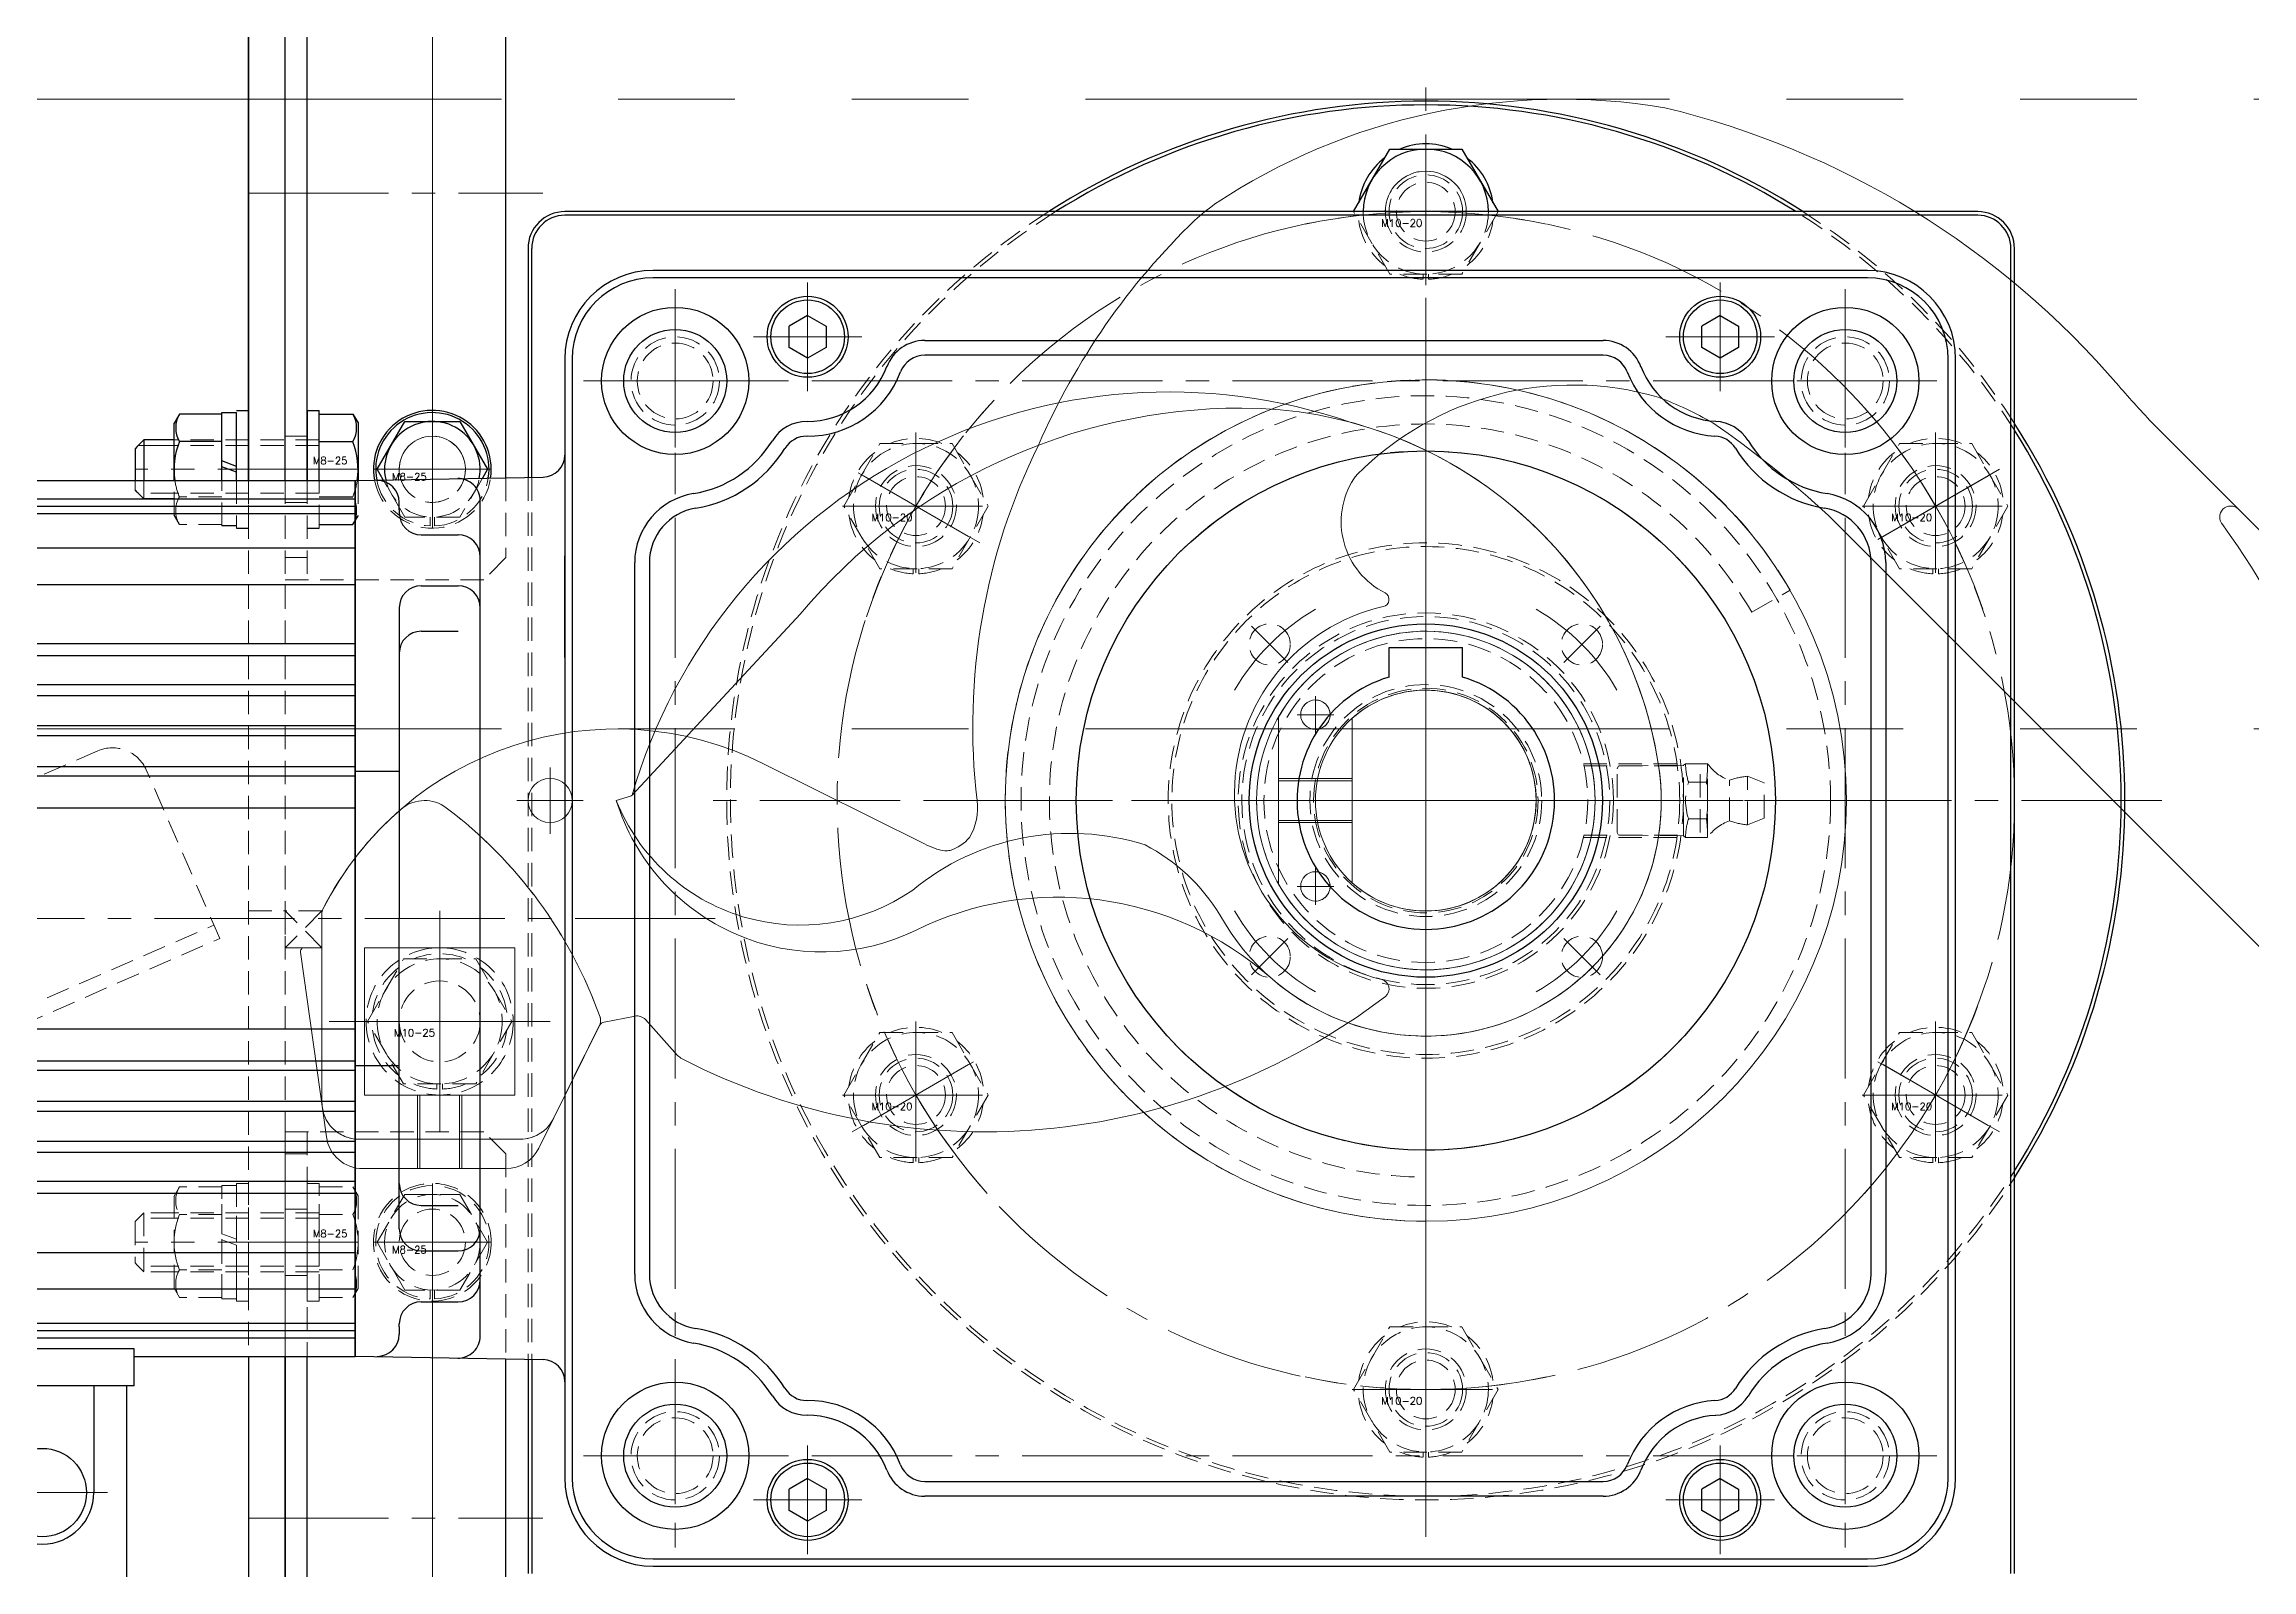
# Model space of a CAD drawing. Header units: millimetres. Extents: x 0 to 70370, y 0 to 11543.
# Drawn here: x 36153.6 to 36453.6, y 5403.7 to 5610.9 of the extents above; entities that cross this region are included whole.
import ezdxf

# ---------------------------------------------------------------- set-up
doc = ezdxf.new("R2010")
doc.units = ezdxf.units.MM
for name, pattern in [('CENTER2', [28.575, 19.05, -3.175, 3.175, -3.175]), ('HIDDEN2', [4.7625, 3.175, -1.5875]), ('PHANTOM2', [31.75, 15.875, -3.175, 3.175, -3.175, 3.175, -3.175])]:
    doc.linetypes.add(name, pattern=pattern)
for name, color, linetype, lineweight in [('01_外形線', 7, 'Continuous', 25), ('02_細線', 5, 'Continuous', 13), ('03_かくれ線', 6, 'HIDDEN2', 13), ('04_中心線', 1, 'CENTER2', 9), ('05_仮想線', 2, 'PHANTOM2', 13)]:
    doc.layers.add(name, color=color, linetype=linetype, lineweight=lineweight)
doc.layers.add('10_DRAFT', color=8, linetype='Continuous', lineweight=0, plot=False)
doc.styles.add('KSS_TXT', font='txt.shx', dxfattribs={"bigfont": 'extfont2.shx'})

# ---------------------------------------------------------------- blocks, each defined once
blk = doc.blocks.new('*U2986')
blk.add_circle((0, 0), 5.5)
at = {"layer": '04_中心線'}
blk.add_line((0, 8.25), (0, -8.25), dxfattribs=at)
blk.add_arc((0, -80), 80, 78.1617, 101.8383, dxfattribs=at)
blk = doc.blocks.new('*U2987')
at = {"layer": '03_かくれ線', "color": 0, "linetype": 'ByBlock', "lineweight": -2, "transparency": 16777216}
blk.add_blockref('*U2986', (6480.56, 10582.32), dxfattribs=at)
for p, rotation in [((6411.28, 10542.32), 59.99999999999999), ((6549.84, 10542.32), 299.9999999999999), ((6411.28, 10462.32), 120), ((6549.84, 10462.32), 239.9999999999999), ((6480.56, 10422.32), 180)]:
    blk.add_blockref('*U2986', p, dxfattribs=dict(at, rotation=rotation))
blk = doc.blocks.new('GM-SHYF-RH 0.4kW、1／160、＊＊V、60Hza')
at = {"layer": '01_外形線'}
for p, q in [((60, 72), (-105, 72)), ((60, 71), (-105, 71)), ((-84, 65.89), (-86.5, 64.44)), ((-86.5, 61.56), (-86.5, 64.44)), ((-84, 65.89), (-81.5, 64.44)), ((-81.5, 64.44), (-81.5, 61.56)), ((40, 65.89), (37.5, 64.44)), ((37.5, 61.56), (37.5, 64.44)), ((40, 65.89), (42.5, 64.44)), ((42.5, 64.44), (42.5, 61.56)), ((-84, 60.11), (-86.5, 61.56)), ((-81.5, 61.56), (-84, 60.11)), ((-68.09, 62.5), (24.09, 62.5)), ((24.09, 60.5), (-68.09, 60.5)), ((40, 60.11), (37.5, 61.56)), ((42.5, 61.56), (40, 60.11)), ((-117, 60), (-117, -92)), ((-116, 60), (-116, -92)), ((71, -92), (71, 60)), ((72, -92), (72, 60)), ((-242.5, 43.5), (-145.5, 43.5)), ((-175.5, 43.5), (-145.5, 43.5)), ((-145.5, 43.48), (-119.95, 43.94)), ((-145.5, -16), (-145.5, 43.5)), ((-145.5, 43.5), (-145.5, -16)), ((-242.5, 41), (-145.5, 41)), ((-242.5, 40), (-145.5, 40)), ((-242.5, 39), (-145.5, 39)), ((-139.5, 39.5), (-139.5, 40.5)), ((-139.5, 39.5), (-139.5, 39.1)), ((-128.5, -72.74), (-128.5, 40.74)), ((-136.5, 36.1), (-131.5, 36.1)), ((-242.5, 34.32), (-145.5, 34.32)), ((-117, 19.45), (-117, 33.23)), ((-107.5, -64.32), (-107.5, 32.32)), ((-105.5, 32.32), (-105.5, -64.32)), ((60.5, -64.32), (60.5, 32.32)), ((62.5, 32.32), (62.5, -64.32)), ((-242.5, 29.37), (-145.5, 29.37)), ((-136.5, 29.18), (-131.5, 29.18)), ((-139.5, 26.18), (-139.5, -16)), ((-242.5, 21.32), (-145.5, 21.32)), ((-136.5, 23), (-131.5, 23)), ((-242.5, 19.71), (-145.5, 19.71)), ((-5, 16.77), (-5, 20.8)), ((-5, 20.8), (5, 20.8)), ((5, 16.77), (5, 20.8)), ((-242.5, 15.75), (-145.5, 15.75)), ((-242.5, 14.28), (-145.5, 14.28)), ((-242.5, 10.19), (-145.5, 10.19)), ((-242.5, 8.83), (-145.5, 8.83)), ((-242.5, 4.64), (-145.5, 4.64)), ((-242.5, 3.37), (-145.5, 3.37)), ((-145.5, 4), (-139.5, 4)), ((-242.5, -1), (-145.5, -1)), ((-145.5, -16), (-145.5, -75.5)), ((-145.5, -75.5), (-145.5, -16)), ((-139.5, -58.18), (-139.5, -16)), ((-242.5, -31), (-145.5, -31)), ((-242.5, -35.37), (-145.5, -35.37)), ((-145.5, -36), (-139.5, -36)), ((-242.5, -36.64), (-145.5, -36.64)), ((-242.5, -40.83), (-145.5, -40.83)), ((-242.5, -42.19), (-145.5, -42.19)), ((-242.5, -46.28), (-145.5, -46.28)), ((-242.5, -47.75), (-145.5, -47.75)), ((-242.5, -51.71), (-145.5, -51.71)), ((-242.5, -53.32), (-145.5, -53.32)), ((-117, -51.45), (-117, -65.23)), ((-136.5, -55), (-131.5, -55)), ((-242.5, -61.37), (-145.5, -61.37)), ((-136.5, -61.18), (-131.5, -61.18)), ((-242.5, -66.32), (-145.5, -66.32)), ((-136.5, -68.1), (-131.5, -68.1)), ((-242.5, -71), (-145.5, -71)), ((-242.5, -72), (-145.5, -72)), ((-139.5, -71.5), (-139.5, -71.1)), ((-139.5, -71.5), (-139.5, -71.1)), ((-139.5, -71.5), (-139.5, -72.5)), ((-242.5, -73), (-145.5, -73)), ((-175.5, -74.5), (-242.5, -74.5)), ((-175.5, -79.5), (-175.5, -74.5)), ((-175.5, -75.5), (-145.5, -75.5)), ((-145.5, -75.48), (-119.95, -75.94)), ((-175.5, -79.5), (-250.5, -79.5)), ((-181, -79.5), (-181, -94)), ((-176.5, -108), (-176.5, -79.5)), ((-84, -92.11), (-86.5, -93.56)), ((-84, -92.11), (-81.5, -93.56)), ((-68.09, -92.5), (24.09, -92.5)), ((40, -92.11), (37.5, -93.56)), ((40, -92.11), (42.5, -93.56)), ((-86.5, -96.44), (-86.5, -93.56)), ((-81.5, -93.56), (-81.5, -96.44)), ((24.09, -94.5), (-68.09, -94.5)), ((37.5, -96.44), (37.5, -93.56)), ((42.5, -93.56), (42.5, -96.44)), ((-84, -97.89), (-86.5, -96.44)), ((-81.5, -96.44), (-84, -97.89)), ((40, -97.89), (37.5, -96.44)), ((42.5, -96.44), (40, -97.89)), ((-105, -103), (60, -103)), ((-105, -104), (60, -104))]:
    blk.add_line(p, q, dxfattribs=at)
for centre, radius in [((-102, 57), 10), ((-84, 63), 5.5), ((-84, 63), 5), ((40, 63), 5.5), ((40, 63), 5), ((57, 57), 10), ((-102, 57), 7), ((57, 57), 7), ((0, 0), 47.5), ((0, 0), 24), ((-102, -89), 10), ((57, -89), 10), ((-102, -89), 7), ((57, -89), 7), ((-188, -94), 6), ((-84, -95), 5.5), ((40, -95), 5.5), ((-84, -95), 5), ((40, -95), 5)]:
    blk.add_circle(centre, radius, dxfattribs=at)
for centre, radius, start, end in [((-105, 60), 12, 90, 180), ((-105, 60), 11, 90, 180), ((60, 60), 12, 0, 90), ((60, 60), 11, 0, 90), ((-68.09, 57), 5.5, 90, 159.3338), ((-68.09, 57), 3.5, 90, 159.3338), ((24.09, 57), 5.5, 20.6662, 90), ((24.09, 57), 3.5, 20.6662, 90), ((-84, 63), 13.5, 269.6249, 339.3338), ((-84, 63), 11.5, 269.6249, 339.3338), ((40, 63), 13.5, 200.6662, 266.9553), ((40, 63), 11.5, 200.6662, 266.9553), ((-84.11, 46), 5.5, 89.6249, 148.412), ((39.1, 46.02), 5.5, 31.5123, 86.9553), ((-102, 57), 15.5, 279.2069, 328.412), ((-84.11, 46), 3.5, 89.6249, 148.412), ((39.1, 46.02), 3.5, 31.5123, 86.9553), ((57, 57), 15.5, 211.5123, 260.7931), ((-120, 46.94), 3, 271, 0), ((-102, 57), 17.5, 279.2069, 328.412), ((57, 57), 17.5, 211.5123, 260.7931), ((-142.5, 40.5), 3, 0, 90), ((-131.5, 40.74), 3, 0, 90.9812), ((-136.5, 39.1), 3, 180, 270), ((-98, 32.32), 9.5, 99.2069, 180), ((-98, 32.32), 7.5, 99.2069, 180), ((53, 32.32), 7.5, 0, 80.7931), ((53, 32.32), 9.5, 0, 80.7931), ((-131.5, 33.1), 3, 0, 90), ((-136.5, 26.18), 3, 90, 180), ((-131.5, 26.18), 3, 0, 90), ((-136.5, 20), 3, 90, 180), ((0, 0), 17.5, 106.6015, 73.3985), ((-136.5, -52), 3, 180, 270), ((-136.5, -58.18), 3, 180, 270), ((-131.5, -58.18), 3, 270, 0), ((-131.5, -65.1), 3, 270, 0), ((-98, -64.32), 9.5, 180, 260.7931), ((-98, -64.32), 7.5, 180, 260.7931), ((53, -64.32), 7.5, 279.2069, 0), ((53, -64.32), 9.5, 279.2069, 0), ((-136.5, -71.1), 3, 90, 180), ((-102, -89), 17.5, 31.586, 80.7931), ((57, -89), 17.5, 99.2069, 148.4898), ((-142.5, -72.5), 3, 270, 0), ((-131.5, -72.74), 3, 269.0188, 0), ((-102, -89), 15.5, 31.586, 80.7931), ((57, -89), 15.5, 99.2069, 148.4898), ((-120, -78.94), 3, 0, 89), ((-84.11, -78), 5.5, 211.586, 270.3738), ((-84.11, -78), 3.5, 211.586, 270.3738), ((39.1, -78.02), 3.5, 273.046, 328.4898), ((39.1, -78.02), 5.5, 273.046, 328.4898), ((-84, -95), 13.5, 20.6684, 90.3738), ((-84, -95), 11.5, 20.6684, 90.3738), ((40, -95), 13.5, 93.046, 159.3316), ((40, -95), 11.5, 93.046, 159.3316), ((-105, -92), 12, 180, 270), ((-105, -92), 11, 180, 270), ((-68.09, -89), 5.5, 200.6684, 270), ((-68.09, -89), 3.5, 200.6684, 270), ((24.09, -89), 3.5, 270, 339.3316), ((24.09, -89), 5.5, 270, 339.3316), ((60, -92), 11, 270, 0), ((60, -92), 12, 270, 0), ((-188, -94), 7, 180, 0)]:
    blk.add_arc(centre, radius, start, end, dxfattribs=at)
at = {"layer": '04_中心線'}
for p, q in [((-102, 69.46), (-102, 44.54)), ((-84, 70.38), (-84, 55.61)), ((40, 70.38), (40, 55.61)), ((57, 69.46), (57, 44.54)), ((0, 65.36), (0, -65.36)), ((-76.62, 63), (-91.38, 63)), ((47.38, 63), (32.62, 63)), ((-89.54, 57), (-114.46, 57)), ((69.46, 57), (44.54, 57)), ((65.36, 0), (-65.36, 0)), ((-96.56, -16), (-297.81, -16)), ((-102, -76.54), (-102, -101.46)), ((57, -76.54), (57, -101.46)), ((-89.54, -89), (-114.46, -89)), ((-84, -87.62), (-84, -102.39)), ((40, -87.62), (40, -102.39)), ((69.46, -89), (44.54, -89)), ((-198.19, -94), (-177.81, -94)), ((-76.62, -95), (-91.38, -95)), ((47.38, -95), (32.62, -95))]:
    blk.add_line(p, q, dxfattribs=at)

msp = doc.modelspace()

# ---------------------------------------------------------------- linework, layer by layer
at = {"layer": '01_外形線'}
for p, q in [((36181.346, 5551.679), (36181.346, 5673.179)), ((36181.346, 5673.179), (36181.346, 5551.679)), ((36186.346, 5551.679), (36186.346, 5673.179)), ((36186.346, 5551.679), (36186.346, 5673.179)), ((36186.346, 5551.679), (36186.346, 5643.179)), ((36189.346, 5551.679), (36189.346, 5643.179)), ((36216.346, 5552.027), (36216.346, 5640.179)), ((36331.53, 5588.179), (36336.438, 5596.679)), ((36336.438, 5596.679), (36346.253, 5596.679)), ((36346.253, 5596.679), (36351.16, 5588.179)), ((36416.346, 5588.179), (36224.346, 5588.179)), ((36416.346, 5587.679), (36224.346, 5587.679)), ((36219.346, 5583.179), (36219.346, 5552.08)), ((36219.846, 5552.089), (36219.846, 5583.179)), ((36420.846, 5403.179), (36420.846, 5583.179)), ((36421.346, 5403.179), (36421.346, 5583.179)), ((36171.971, 5560.685), (36171.246, 5559.429)), ((36171.246, 5551.679), (36171.246, 5559.429)), ((36177.746, 5560.685), (36171.971, 5560.685)), ((36177.746, 5553.507), (36177.746, 5560.879)), ((36177.746, 5560.879), (36179.746, 5560.879)), ((36179.746, 5561.179), (36181.346, 5561.179)), ((36179.746, 5552.779), (36179.746, 5560.879)), ((36181.346, 5551.679), (36181.346, 5561.179)), ((36189.346, 5561.179), (36189.346, 5551.679)), ((36189.346, 5561.179), (36190.946, 5561.179)), ((36190.946, 5551.679), (36190.946, 5561.179)), ((36190.946, 5560.685), (36195.55, 5560.685)), ((36195.55, 5560.685), (36196.246, 5559.479)), ((36196.246, 5559.479), (36196.246, 5551.669)), ((36198.84, 5553.179), (36202.593, 5559.679)), ((36202.593, 5559.679), (36210.099, 5559.679)), ((36210.099, 5559.679), (36213.852, 5553.179)), ((36166.246, 5556.279), (36165.946, 5555.979)), ((36167.146, 5557.179), (36166.246, 5556.279)), ((36167.146, 5557.179), (36167.146, 5551.679)), ((36171.246, 5557.179), (36167.146, 5557.179)), ((36177.746, 5556.932), (36171.971, 5556.932)), ((36190.946, 5556.932), (36195.55, 5556.932)), ((36165.946, 5555.979), (36165.946, 5551.679)), ((36179.746, 5553.579), (36177.746, 5554.307)), ((36177.746, 5551.679), (36177.746, 5553.507)), ((36179.746, 5552.779), (36177.746, 5553.507)), ((36199.677, 5551.73), (36198.84, 5553.179)), ((36213.852, 5553.179), (36213.153, 5551.97)), ((36166.246, 5550.079), (36165.946, 5550.379)), ((36167.146, 5549.179), (36166.246, 5550.079)), ((36179.746, 5551.679), (36179.746, 5552.779)), ((36171.246, 5549.179), (36167.146, 5549.179)), ((36190.946, 5549.427), (36195.55, 5549.427)), ((36171.971, 5545.674), (36171.246, 5546.929)), ((36179.746, 5545.479), (36177.746, 5545.479)), ((36179.746, 5545.179), (36181.346, 5545.179)), ((36189.346, 5545.179), (36190.946, 5545.179)), ((36190.946, 5545.674), (36195.55, 5545.674)), ((36195.55, 5545.674), (36196.246, 5546.879)), ((36181.346, 5432.679), (36181.346, 5328.179)), ((36181.346, 5432.679), (36181.346, 5328.179)), ((36186.346, 5358.179), (36186.346, 5432.679)), ((36186.346, 5432.679), (36186.346, 5328.179)), ((36186.346, 5432.679), (36186.346, 5333.179)), ((36189.346, 5358.179), (36189.346, 5432.679)), ((36216.346, 5361.179), (36216.346, 5432.332)), ((36219.346, 5432.279), (36219.346, 5403.179)), ((36219.846, 5432.27), (36219.846, 5403.179))]:
    msp.add_line(p, q, dxfattribs=at)
for centre, radius, start, end in [((36341.346, 5508.179), 95, 57.3631, 122.6369), ((36341.346, 5508.179), 94.5, 57.83956, 122.16044), ((36341.345, 5588.179), 9.2, 127.50502, 172.49498), ((36341.345, 5588.179), 8.5, 0, 180), ((36341.345, 5588.179), 9.2, 67.50502, 112.49498), ((36341.345, 5588.179), 9.2, 7.50502, 52.49498), ((36224.346, 5583.179), 5, 90, 180), ((36224.346, 5583.179), 4.5, 90, 180), ((36416.346, 5583.179), 5, 0, 90), ((36416.346, 5583.179), 4.5, 360, 90), ((36175.221, 5558.809), 3.753, 150.00001, 209.99999), ((36192.3, 5558.809), 3.753, 330.00001, 29.99999), ((36206.346, 5553.179), 8, 351.44811, 190.59101), ((36206.346, 5553.179), 7.7, 351.07148, 190.96764), ((36206.346, 5553.179), 6.5, 349.2106, 192.82852), ((36341.346, 5508.179), 95, 327.3631, 32.6369), ((36181.323, 5553.179), 10.077, 158.13461, 188.56001), ((36185.781, 5553.179), 10.465, 351.69201, 21.01442), ((36341.346, 5508.179), 94.5, 327.83956, 32.16044)]:
    msp.add_arc(centre, radius, start, end, dxfattribs=at)
at = {"layer": '02_細線'}
msp.add_line((36171.246, 5556.429), (36166.396, 5556.429), dxfattribs=at)
msp.add_circle((36341.346, 5508.179), 57.15, dxfattribs=at)
at = {"layer": '03_かくれ線'}
for p, q in [((36336.438, 5579.679), (36331.53, 5588.179)), ((36351.16, 5588.179), (36346.253, 5579.679)), ((36346.253, 5579.679), (36336.438, 5579.679)), ((36340.97, 5579.679), (36340.97, 5578.987)), ((36341.72, 5579.679), (36341.72, 5578.987)), ((36206.346, 5560.679), (36206.346, 5545.679)), ((36190.946, 5557.179), (36171.246, 5557.179)), ((36190.946, 5556.429), (36171.246, 5556.429)), ((36186.346, 5557.679), (36189.346, 5557.679)), ((36262.249, 5548.179), (36267.156, 5556.679)), ((36267.156, 5556.679), (36276.971, 5556.679)), ((36276.971, 5556.679), (36281.879, 5548.179)), ((36400.813, 5548.179), (36405.721, 5556.679)), ((36405.721, 5556.679), (36415.535, 5556.679)), ((36415.535, 5556.679), (36420.443, 5548.179)), ((36165.946, 5551.679), (36165.946, 5550.379)), ((36166.246, 5550.079), (36165.946, 5550.379)), ((36167.146, 5549.179), (36166.246, 5550.079)), ((36167.146, 5551.679), (36167.146, 5549.179)), ((36171.246, 5546.929), (36171.246, 5551.679)), ((36177.746, 5545.479), (36177.746, 5551.679)), ((36179.746, 5551.679), (36179.746, 5545.179)), ((36181.346, 5551.679), (36181.346, 5432.679)), ((36181.346, 5551.679), (36181.346, 5432.679)), ((36181.346, 5545.179), (36181.346, 5551.679)), ((36186.346, 5551.679), (36186.346, 5432.679)), ((36186.346, 5551.679), (36186.346, 5432.679)), ((36186.346, 5551.679), (36186.346, 5538.179)), ((36189.346, 5551.679), (36189.346, 5538.179)), ((36189.346, 5551.679), (36189.346, 5545.179)), ((36190.946, 5545.179), (36190.946, 5551.679)), ((36196.246, 5551.669), (36196.246, 5546.879)), ((36202.593, 5546.679), (36199.677, 5551.73)), ((36213.153, 5551.97), (36210.099, 5546.679)), ((36216.346, 5552.027), (36216.346, 5541.179)), ((36219.346, 5552.08), (36219.346, 5432.279)), ((36219.846, 5552.089), (36219.846, 5432.27)), ((36171.246, 5549.929), (36166.396, 5549.929)), ((36171.246, 5549.179), (36167.146, 5549.179)), ((36190.946, 5549.929), (36171.246, 5549.929)), ((36190.946, 5549.929), (36171.246, 5549.929)), ((36190.946, 5549.179), (36171.246, 5549.179)), ((36190.946, 5549.179), (36171.246, 5549.179)), ((36177.746, 5549.427), (36171.971, 5549.427)), ((36186.346, 5548.679), (36189.346, 5548.679)), ((36190.946, 5549.427), (36195.55, 5549.427)), ((36267.156, 5539.679), (36262.249, 5548.179)), ((36281.879, 5548.179), (36276.971, 5539.679)), ((36405.721, 5539.679), (36400.813, 5548.179)), ((36420.443, 5548.179), (36415.535, 5539.679)), ((36171.971, 5545.674), (36171.246, 5546.929)), ((36177.746, 5545.674), (36171.971, 5545.674)), ((36179.746, 5545.479), (36177.746, 5545.479)), ((36179.746, 5545.179), (36181.346, 5545.179)), ((36189.346, 5545.179), (36190.946, 5545.179)), ((36190.946, 5545.674), (36195.55, 5545.674)), ((36195.55, 5545.674), (36196.246, 5546.879)), ((36210.099, 5546.679), (36202.593, 5546.679)), ((36206.046, 5546.679), (36206.046, 5545.485)), ((36206.646, 5546.679), (36206.646, 5545.485)), ((36186.346, 5541.179), (36189.346, 5541.179)), ((36216.346, 5541.179), (36213.346, 5538.179)), ((36213.346, 5538.179), (36186.346, 5538.179)), ((36276.971, 5539.679), (36267.156, 5539.679)), ((36271.689, 5539.679), (36271.689, 5538.987)), ((36272.439, 5539.679), (36272.439, 5538.987)), ((36341.346, 5538.539), (36341.346, 5477.819)), ((36415.535, 5539.679), (36405.721, 5539.679)), ((36410.253, 5539.679), (36410.253, 5538.987)), ((36411.003, 5539.679), (36411.003, 5538.987)), ((36341.346, 5533.479), (36341.346, 5482.879)), ((36326.346, 5517.341), (36326.346, 5522.341)), ((36328.846, 5519.841), (36323.846, 5519.841)), ((36331.346, 5519.36), (36331.346, 5496.999)), ((36331.346, 5511.179), (36321.346, 5511.179)), ((36362.77, 5513.179), (36375.987, 5513.179)), ((36362.838, 5512.879), (36376.029, 5512.879)), ((36367.346, 5512.51), (36367.516, 5512.882)), ((36367.346, 5503.849), (36367.346, 5512.51)), ((36376.346, 5512.979), (36367.516, 5512.882)), ((36376.346, 5512.979), (36376.646, 5513.179)), ((36376.346, 5503.379), (36376.346, 5512.979)), ((36379.646, 5513.179), (36376.646, 5513.179)), ((36378.646, 5503.849), (36378.646, 5512.51)), ((36379.646, 5503.179), (36379.646, 5513.179)), ((36385.046, 5504.879), (36385.046, 5511.479)), ((36387.346, 5510.579), (36385.046, 5511.479)), ((36310.986, 5508.179), (36371.706, 5508.179)), ((36316.046, 5508.179), (36366.646, 5508.179)), ((36331.346, 5510.879), (36321.346, 5510.879)), ((36387.846, 5508.179), (36366.346, 5508.179)), ((36379.475, 5510.679), (36377.067, 5510.679)), ((36382.609, 5505.408), (36382.609, 5510.95)), ((36387.346, 5505.779), (36387.346, 5510.579)), ((36331.346, 5505.479), (36321.346, 5505.479)), ((36331.346, 5505.179), (36321.346, 5505.179)), ((36379.475, 5505.679), (36377.067, 5505.679)), ((36387.346, 5505.779), (36385.046, 5504.879)), ((36362.77, 5503.179), (36375.987, 5503.179)), ((36362.838, 5503.479), (36376.029, 5503.479)), ((36367.346, 5503.849), (36367.516, 5503.477)), ((36376.346, 5503.379), (36367.515, 5503.479)), ((36376.346, 5503.379), (36376.646, 5503.179)), ((36379.646, 5503.179), (36376.646, 5503.179)), ((36326.346, 5499.017), (36326.346, 5494.017)), ((36328.846, 5496.517), (36323.846, 5496.517)), ((36181.346, 5493.179), (36186.346, 5493.179)), ((36191.346, 5493.179), (36186.346, 5488.179)), ((36191.346, 5488.179), (36186.346, 5493.179)), ((36207.346, 5493.179), (36207.346, 5463.179)), ((35883.385, 5363.265), (36176.67, 5491.265)), ((36197.531, 5478.179), (36202.438, 5486.679)), ((36202.438, 5486.679), (36212.253, 5486.679)), ((36212.253, 5486.679), (36217.161, 5478.179)), ((36222.346, 5478.179), (36192.346, 5478.179)), ((36202.438, 5469.679), (36197.531, 5478.179)), ((36217.161, 5478.179), (36212.253, 5469.679)), ((36262.249, 5468.179), (36267.156, 5476.679)), ((36267.156, 5476.679), (36276.971, 5476.679)), ((36276.971, 5476.679), (36281.879, 5468.179)), ((36400.813, 5468.179), (36405.721, 5476.679)), ((36405.721, 5476.679), (36415.535, 5476.679)), ((36415.535, 5476.679), (36420.443, 5468.179)), ((36212.253, 5469.679), (36202.438, 5469.679)), ((36206.971, 5469.679), (36206.971, 5468.987)), ((36207.721, 5469.679), (36207.721, 5468.987)), ((36267.156, 5459.679), (36262.249, 5468.179)), ((36281.879, 5468.179), (36276.971, 5459.679)), ((36405.721, 5459.679), (36400.813, 5468.179)), ((36420.443, 5468.179), (36415.535, 5459.679)), ((36186.346, 5463.179), (36213.346, 5463.179)), ((36186.346, 5463.179), (36186.346, 5432.679)), ((36189.346, 5463.179), (36189.346, 5432.679)), ((36216.346, 5460.179), (36213.346, 5463.179)), ((36186.346, 5460.179), (36189.346, 5460.179)), ((36216.346, 5460.179), (36216.346, 5432.332)), ((36276.971, 5459.679), (36267.156, 5459.679)), ((36271.689, 5459.679), (36271.689, 5458.987)), ((36272.439, 5459.679), (36272.439, 5458.987)), ((36415.535, 5459.679), (36405.721, 5459.679)), ((36410.253, 5459.679), (36410.253, 5458.987)), ((36411.003, 5459.679), (36411.003, 5458.987)), ((36171.971, 5455.685), (36171.246, 5454.429)), ((36171.246, 5441.929), (36171.246, 5454.429)), ((36177.746, 5455.685), (36171.971, 5455.685)), ((36177.746, 5449.307), (36177.746, 5455.879)), ((36177.746, 5455.879), (36179.746, 5455.879)), ((36177.746, 5440.674), (36177.746, 5455.685)), ((36179.746, 5456.179), (36179.746, 5440.179)), ((36179.746, 5456.179), (36181.346, 5456.179)), ((36179.746, 5448.579), (36179.746, 5455.879)), ((36181.346, 5440.179), (36181.346, 5456.179)), ((36189.346, 5456.179), (36189.346, 5440.179)), ((36189.346, 5456.179), (36190.946, 5456.179)), ((36190.946, 5440.179), (36190.946, 5456.179)), ((36190.946, 5440.674), (36190.946, 5455.685)), ((36190.946, 5455.685), (36195.55, 5455.685)), ((36195.55, 5455.685), (36196.246, 5454.479)), ((36196.246, 5454.479), (36196.246, 5441.879)), ((36198.84, 5448.179), (36202.593, 5454.679)), ((36202.593, 5454.679), (36210.099, 5454.679)), ((36206.346, 5455.679), (36206.346, 5440.679)), ((36210.099, 5454.679), (36213.852, 5448.179)), ((36166.246, 5451.279), (36165.946, 5450.979)), ((36167.146, 5452.179), (36166.246, 5451.279)), ((36171.246, 5451.429), (36166.396, 5451.429)), ((36167.146, 5452.179), (36167.146, 5444.179)), ((36171.246, 5452.179), (36167.146, 5452.179)), ((36190.946, 5452.179), (36171.246, 5452.179)), ((36190.946, 5451.429), (36171.246, 5451.429)), ((36177.746, 5451.932), (36171.971, 5451.932)), ((36186.346, 5452.679), (36189.346, 5452.679)), ((36190.946, 5451.932), (36195.55, 5451.932)), ((36165.946, 5450.979), (36165.946, 5445.379)), ((36179.746, 5448.579), (36177.746, 5449.307)), ((36177.746, 5440.479), (36177.746, 5448.507)), ((36179.746, 5447.779), (36177.746, 5448.507)), ((36202.593, 5441.679), (36198.84, 5448.179)), ((36213.852, 5448.179), (36210.099, 5441.679)), ((36166.246, 5445.079), (36165.946, 5445.379)), ((36167.146, 5444.179), (36166.246, 5445.079)), ((36179.746, 5440.479), (36179.746, 5447.779)), ((36171.246, 5444.929), (36166.396, 5444.929)), ((36171.246, 5444.179), (36167.146, 5444.179)), ((36190.946, 5444.929), (36171.246, 5444.929)), ((36190.946, 5444.179), (36171.246, 5444.179)), ((36177.746, 5444.427), (36171.971, 5444.427)), ((36186.346, 5443.679), (36189.346, 5443.679)), ((36190.946, 5444.427), (36195.55, 5444.427)), ((36171.971, 5440.674), (36171.246, 5441.929)), ((36177.746, 5440.674), (36171.971, 5440.674)), ((36179.746, 5440.479), (36177.746, 5440.479)), ((36179.746, 5440.179), (36181.346, 5440.179)), ((36189.346, 5440.179), (36190.946, 5440.179)), ((36190.946, 5440.674), (36195.55, 5440.674)), ((36195.55, 5440.674), (36196.246, 5441.879)), ((36210.099, 5441.679), (36202.593, 5441.679)), ((36206.046, 5441.679), (36206.046, 5440.485)), ((36206.646, 5441.679), (36206.646, 5440.485)), ((36331.531, 5428.179), (36336.438, 5436.679)), ((36336.438, 5436.679), (36346.253, 5436.679)), ((36346.253, 5436.679), (36351.161, 5428.179)), ((36336.438, 5419.679), (36331.531, 5428.179)), ((36351.161, 5428.179), (36346.253, 5419.679)), ((36346.253, 5419.679), (36336.438, 5419.679)), ((36340.971, 5419.679), (36340.971, 5418.987)), ((36341.721, 5419.679), (36341.721, 5418.987))]:
    msp.add_line(p, q, dxfattribs=at)
msp.add_lwpolyline([(36390.839, 5536.754, 1.7320508), (36341.346, 5451.029), (36341.346, 5457.029, -1.7320508), (36385.643, 5533.754), (36390.839, 5536.754)], format="xyb", dxfattribs=at)
for points in [[(36321.346, 5519.537), (36321.346, 5496.822, 3.7859389)], [(36341.346, 5493.179, -0.1844831), (36331.346, 5496.999), (36331.346, 5519.36, -0.1844831), (36341.346, 5523.179, -1)], [(36167.47, 5512.344, 0.4142136), (36160.888, 5514.927), (35876.768, 5390.927, 0.4142136), (35874.185, 5384.345), (35884.185, 5361.432), (36177.47, 5489.432)], [(36202.256, 5507.146, -0.3362047), (36208.235, 5507.202, -0.1470329), (36229.149, 5478.741, -0.1514803), (36229.153, 5477.852), (36222.724, 5464.826, -0.276984), (36218.313, 5462.179), (36196.346, 5462.179, -0.4142136), (36191.346, 5467.179), (36191.346, 5492.949, -0.0967974), (36191.42, 5493.326, -0.0991401)]]:
    msp.add_lwpolyline(points, format="xyb", close=True, dxfattribs=at)
for points in [[(36191.346, 5493.179), (36186.346, 5493.179), (36186.346, 5488.179), (36191.346, 5488.179), (36191.346, 5493.179)], [(36217.546, 5468.179), (36197.146, 5468.179), (36197.146, 5488.179), (36217.546, 5488.179), (36217.546, 5468.179)]]:
    msp.add_lwpolyline(points, dxfattribs=at)
for centre, radius in [((36341.346, 5588.179), 5), ((36341.346, 5588.179), 4), ((36239.346, 5565.179), 6), ((36398.346, 5565.179), 6), ((36239.346, 5565.179), 5.15), ((36398.346, 5565.179), 5.15), ((36341.346, 5508.179), 55), ((36206.346, 5553.179), 4.5), ((36272.064, 5548.179), 8.5), ((36410.628, 5548.179), 8.5), ((36272.064, 5548.179), 5), ((36341.346, 5508.179), 47.5), ((36410.628, 5548.179), 5), ((36272.064, 5548.179), 4), ((36410.628, 5548.179), 4), ((36341.346, 5508.179), 35), ((36341.346, 5508.179), 35), ((36341.346, 5508.179), 34.5), ((36341.346, 5508.179), 25.5), ((36341.346, 5508.179), 25), ((36320.133, 5529.393), 2.8), ((36362.559, 5529.393), 2.8), ((36341.346, 5508.179), 23), ((36341.346, 5508.179), 22), ((36341.346, 5508.179), 15.75), ((36341.346, 5508.179), 15.25), ((36326.346, 5519.841), 2), ((36326.346, 5496.517), 2), ((36207.346, 5478.179), 10), ((36320.133, 5486.966), 2.8), ((36362.559, 5486.966), 2.8), ((36207.346, 5478.179), 8.5), ((36207.346, 5478.179), 5.5), ((36272.064, 5468.179), 8.5), ((36410.628, 5468.179), 8.5), ((36272.064, 5468.179), 5), ((36272.064, 5468.179), 4), ((36410.628, 5468.179), 5), ((36410.628, 5468.179), 4), ((36206.346, 5448.179), 8), ((36206.346, 5448.179), 6.5), ((36206.346, 5448.179), 4.5), ((36206.346, 5448.179), 4.5), ((36341.346, 5428.179), 8.5), ((36341.346, 5428.179), 5), ((36341.346, 5428.179), 4), ((36239.346, 5419.179), 6), ((36239.346, 5419.179), 5.15), ((36398.346, 5419.179), 6), ((36398.346, 5419.179), 5.15)]:
    msp.add_circle(centre, radius, dxfattribs=at)
for centre, radius, start, end in [((36341.345, 5588.179), 5.5, 360, 180), ((36341.346, 5508.179), 95, 122.6369, 327.3631), ((36341.346, 5508.179), 94.5, 122.16044, 327.83956), ((36341.345, 5588.179), 9.2, 187.50502, 232.49498), ((36341.345, 5588.179), 8.5, 180, 0), ((36341.345, 5588.179), 9.2, 307.50502, 352.49498), ((36341.346, 5508.179), 94.5, 32.16044, 57.83956), ((36341.346, 5508.179), 95, 32.6369, 57.3631), ((36341.345, 5588.179), 9.2, 247.50502, 267.66393), ((36341.345, 5588.179), 9.2, 272.33607, 292.49498), ((36206.346, 5553.179), 4.5, 344.19797, 197.27627), ((36272.064, 5548.179), 9.2, 67.50502, 112.49498), ((36410.628, 5548.179), 9.2, 67.50502, 112.49498), ((36272.064, 5548.179), 9.2, 127.50502, 172.49498), ((36272.064, 5548.179), 9.2, 7.50502, 52.49498), ((36410.628, 5548.179), 9.2, 127.50502, 172.49498), ((36410.628, 5548.179), 9.2, 7.50502, 52.49498), ((36181.323, 5553.179), 10.077, 188.56001, 201.86539), ((36185.781, 5553.179), 10.465, 338.98558, 351.69201), ((36206.346, 5553.179), 8, 190.59101, 351.44811), ((36206.346, 5553.179), 7.7, 190.96764, 267.76713), ((36206.346, 5553.179), 6.5, 192.82852, 349.2106), ((36206.346, 5553.179), 4.5, 197.27627, 344.19797), ((36206.346, 5553.179), 7.7, 272.23287, 351.07148), ((36175.221, 5547.55), 3.753, 150.00001, 209.99999), ((36192.3, 5547.55), 3.753, 330.00001, 29.99999), ((36272.064, 5548.179), 9.2, 187.50502, 232.49498), ((36272.064, 5548.179), 9.2, 307.50502, 352.49498), ((36410.628, 5548.179), 9.2, 187.50502, 232.49498), ((36410.628, 5548.179), 9.2, 307.50502, 352.49498), ((36272.064, 5548.179), 9.2, 247.50502, 267.66393), ((36272.064, 5548.179), 9.2, 272.33607, 292.49498), ((36410.628, 5548.179), 9.2, 247.50502, 267.66393), ((36410.628, 5548.179), 9.2, 272.33607, 292.49498), ((36341.346, 5508.179), 15, 228.18969, 131.81031), ((36341.346, 5508.179), 15, 131.81031, 228.18969), ((36384.558, 5516.625), 6, 215.05079, 251.04635), ((36386.204, 5500.263), 11.276, 95.89583, 108.59319), ((36384.558, 5499.734), 6, 108.95365, 144.94921), ((36386.204, 5516.095), 11.276, 251.40681, 264.10417), ((36207.346, 5478.179), 9.2, 67.50502, 112.49498), ((36207.346, 5478.179), 9.2, 127.50502, 172.49498), ((36207.346, 5478.179), 9.2, 7.50502, 52.49498), ((36207.346, 5478.179), 9.2, 187.50502, 232.49498), ((36207.346, 5478.179), 9.2, 307.50502, 352.49498), ((36272.064, 5468.179), 9.2, 127.50502, 172.49498), ((36272.064, 5468.179), 9.2, 67.50502, 112.49498), ((36272.064, 5468.179), 9.2, 7.50502, 52.49498), ((36410.628, 5468.179), 9.2, 127.50502, 172.49498), ((36410.628, 5468.179), 9.2, 67.50502, 112.49498), ((36410.628, 5468.179), 9.2, 7.50502, 52.49498), ((36207.346, 5478.179), 9.2, 247.50502, 267.66393), ((36207.346, 5478.179), 9.2, 272.33607, 292.49498), ((36272.064, 5468.179), 9.2, 187.50502, 232.49498), ((36272.064, 5468.179), 9.2, 307.50502, 352.49498), ((36410.628, 5468.179), 9.2, 187.50502, 232.49498), ((36410.628, 5468.179), 9.2, 307.50502, 352.49498), ((36272.064, 5468.179), 9.2, 247.50502, 267.66393), ((36272.064, 5468.179), 9.2, 272.33607, 292.49498), ((36410.628, 5468.179), 9.2, 247.50502, 267.66393), ((36410.628, 5468.179), 9.2, 272.33607, 292.49498), ((36175.221, 5453.809), 3.753, 150.00001, 209.99999), ((36192.3, 5453.809), 3.753, 330.00001, 29.99999), ((36206.346, 5448.179), 7.7, 272.23287, 267.76713), ((36181.323, 5448.179), 10.077, 158.13461, 201.86539), ((36185.781, 5448.179), 10.465, 338.98558, 21.01442), ((36175.221, 5442.55), 3.753, 150.00001, 209.99999), ((36192.3, 5442.55), 3.753, 330.00001, 29.99999), ((36341.346, 5428.179), 9.2, 67.50502, 112.49498), ((36341.346, 5428.179), 9.2, 127.50502, 172.49498), ((36341.346, 5428.179), 9.2, 7.50502, 52.49498), ((36341.346, 5428.179), 9.2, 187.50502, 232.49498), ((36341.346, 5428.179), 9.2, 307.50502, 352.49498), ((36341.346, 5428.179), 9.2, 247.50502, 267.66393), ((36341.346, 5428.179), 9.2, 272.33607, 292.49498)]:
    msp.add_arc(centre, radius, start, end, dxfattribs=at)
at = {"layer": '03_かくれ線', "extrusion": (0, 0, -1)}
for centre, start_param, end_param in [((36378.481, 5513.179), 7.1631657, 7.8539816), ((36378.481, 5508.179), 7.1631657, 8.5447976), ((36378.481, 5503.179), 7.8539816, 8.5447976)]:
    msp.add_ellipse(centre, major_axis=(0, -3.924), ratio=0.4675957, start_param=start_param, end_param=end_param, dxfattribs=at)
at = {"layer": '03_かくれ線'}
for centre, start_param, end_param in [((36378.481, 5513.179), 7.3061385, 7.8539816), ((36378.481, 5508.179), 7.3061385, 8.4017922), ((36378.481, 5503.179), 7.8539677, 8.4017922)]:
    msp.add_ellipse(centre, major_axis=(0, -4.8), ratio=0.2427772, start_param=start_param, end_param=end_param, dxfattribs=at)
at = {"layer": '04_中心線'}
for p, q in [((36206.346, 5635.679), (36206.346, 5545.679)), ((36206.346, 5547.579), (36206.346, 5633.779)), ((36341.346, 5408.179), (36341.346, 5608.179)), ((36341.345, 5598.179), (36341.345, 5578.179)), ((36341.346, 5578.199), (36341.346, 5598.16)), ((36181.346, 5590.679), (36221.346, 5590.679)), ((36331.345, 5588.179), (36351.345, 5588.179)), ((36239.346, 5575.179), (36239.346, 5409.179)), ((36398.346, 5575.179), (36398.346, 5409.179)), ((36341.346, 5446.029), (36341.346, 5570.329)), ((36229.346, 5565.179), (36408.346, 5565.179)), ((36206.346, 5561.179), (36206.346, 5545.179)), ((36206.346, 5547.579), (36206.346, 5558.779)), ((36272.064, 5558.179), (36272.064, 5538.179)), ((36410.628, 5558.179), (36410.628, 5538.179)), ((36196.246, 5553.179), (36165.946, 5553.179)), ((36178.846, 5553.179), (36188.846, 5553.179)), ((36181.346, 5553.179), (36194.346, 5553.179)), ((36198.346, 5553.179), (36214.346, 5553.179)), ((36198.846, 5553.179), (36213.846, 5553.179)), ((36211.946, 5553.179), (36200.746, 5553.179)), ((36280.724, 5543.179), (36263.404, 5553.179)), ((36419.288, 5553.179), (36401.968, 5543.179)), ((36262.064, 5548.179), (36282.064, 5548.179)), ((36341.346, 5468.179), (36341.346, 5548.179)), ((36400.628, 5548.179), (36420.628, 5548.179)), ((36322.608, 5526.918), (36317.658, 5531.867)), ((36360.084, 5526.918), (36365.034, 5531.867)), ((36441.346, 5508.179), (36241.346, 5508.179)), ((36279.196, 5508.179), (36403.496, 5508.179)), ((36381.346, 5508.179), (36301.346, 5508.179)), ((36207.346, 5488.179), (36207.346, 5468.179)), ((36322.608, 5489.441), (36317.658, 5484.491)), ((36360.084, 5489.441), (36365.034, 5484.491)), ((36207.346, 5486.054), (36207.346, 5470.304)), ((36197.346, 5478.179), (36217.346, 5478.179)), ((36215.221, 5478.179), (36199.471, 5478.179)), ((36272.064, 5478.179), (36272.064, 5458.179)), ((36410.628, 5478.179), (36410.628, 5458.179)), ((36263.404, 5463.179), (36280.724, 5473.179)), ((36419.288, 5463.179), (36401.968, 5473.179)), ((36262.064, 5468.179), (36282.064, 5468.179)), ((36400.628, 5468.179), (36420.628, 5468.179)), ((36206.346, 5456.179), (36206.346, 5440.179)), ((36206.346, 5455.679), (36206.346, 5365.679)), ((36206.346, 5367.579), (36206.346, 5453.779)), ((36206.346, 5442.579), (36206.346, 5453.779)), ((36196.246, 5448.179), (36165.946, 5448.179)), ((36178.846, 5448.179), (36188.846, 5448.179)), ((36181.346, 5448.179), (36194.346, 5448.179)), ((36198.346, 5448.179), (36214.346, 5448.179)), ((36198.846, 5448.179), (36213.846, 5448.179)), ((36211.946, 5448.179), (36200.746, 5448.179)), ((36341.346, 5438.179), (36341.346, 5418.179)), ((36341.346, 5418.199), (36341.346, 5438.16)), ((36331.346, 5428.179), (36351.346, 5428.179)), ((36229.346, 5419.179), (36408.346, 5419.179)), ((36181.346, 5410.679), (36221.346, 5410.679))]:
    msp.add_line(p, q, dxfattribs=at)
msp.add_circle((36341.346, 5508.179), 80, dxfattribs=at)
for start, end in [(120, 150), (30, 60), (210, 240), (300, 330)]:
    msp.add_arc((36341.346, 5508.179), 30, start, end, dxfattribs=at)
at = {"layer": '05_仮想線', "ltscale": 5}
for p, q in [((36533.222, 5603.448), (34345.112, 5603.448)), ((36533.222, 5517.901), (34345.112, 5517.901))]:
    msp.add_line(p, q, dxfattribs=at)
at = {"layer": '10_DRAFT'}
for p, q in [((36341.346, 5538.539), (36341.346, 5477.819)), ((36341.346, 5533.479), (36341.346, 5482.879)), ((36341.346, 5493.179), (36341.346, 5523.179)), ((36326.346, 5517.341), (36326.346, 5522.341)), ((36328.846, 5519.841), (36323.846, 5519.841)), ((36331.346, 5519.36), (36331.346, 5496.999)), ((36222.346, 5503.679), (36222.346, 5512.679)), ((36331.346, 5511.179), (36321.346, 5511.179)), ((36217.846, 5508.179), (36226.846, 5508.179)), ((36310.986, 5508.179), (36371.706, 5508.179)), ((36316.046, 5508.179), (36366.646, 5508.179)), ((36331.346, 5510.879), (36321.346, 5510.879)), ((36356.346, 5508.179), (36326.346, 5508.179)), ((36331.346, 5505.479), (36321.346, 5505.479)), ((36331.346, 5505.179), (36321.346, 5505.179)), ((36326.346, 5499.017), (36326.346, 5494.017)), ((36328.846, 5496.517), (36323.846, 5496.517)), ((36207.346, 5493.179), (36207.346, 5463.179)), ((36222.346, 5478.179), (36192.346, 5478.179)), ((36204.346, 5458.179), (36204.346, 5468.179)), ((36204.646, 5458.179), (36204.646, 5468.179)), ((36210.046, 5458.179), (36210.046, 5468.179)), ((36210.346, 5458.179), (36210.346, 5468.179))]:
    msp.add_line(p, q, dxfattribs=at)
at = {"layer": '10_DRAFT', "color": 1}
for p, q in [((36207.346, 5493.179), (36207.346, 5463.179)), ((36222.346, 5478.179), (36192.346, 5478.179))]:
    msp.add_line(p, q, dxfattribs=at)
at = {"layer": '10_DRAFT'}
msp.add_lwpolyline([(36517.81, 5481.715), (36440.321, 5559.204, -0.0119337), (36435.515, 5564.511, 0.1578942), (36373.838, 5602.293, 0.1901217), (36312.641, 5589.19, 0.021453), (36309.975, 5587.03, 0.0982908), (36288.71, 5556.459, 0.1444611), (36280.365, 5508.179, -0.1669619), (36279.346, 5503.179, -0.1485655), (36276.704, 5501.414, -0.035974), (36275.988, 5501.349, -0.066763), (36274.58, 5501.71, -0.033056), (36273.224, 5502.304), (36251.346, 5513.179, 0.4131405), (36191.42, 5493.326, 0.0967974), (36191.346, 5492.949), (36191.346, 5488.279, -0.4142136), (36191.246, 5488.179), (36188.925, 5488.179, 0.4577279), (36188.43, 5487.606), (36191.956, 5462.484, 0.3739425), (36196.907, 5458.179), (36216.336, 5458.179, 0.2854836), (36220.819, 5460.967), (36229.05, 5477.644, -0.1917493), (36229.681, 5478.069), (36233.887, 5478.891, -0.2648458), (36235.296, 5478.424), (36239.678, 5473.555, 0.0654481), (36240.302, 5473.083, 0.2886549), (36335.85, 5481.56, 0.6218781), (36335.35, 5483.88, -0.7942577), (36335.572, 5534.53, 0.697825), (36335.812, 5536.392, -0.4449419), (36331.546, 5551.883, -0.0583482), (36331.985, 5552.426, -0.2742632), (36372.912, 5562.981, -0.0411841), (36380.353, 5559.482, -0.0361441), (36396.071, 5546.886), (36464.458, 5478.499, -0.0394687)], format="xyb", dxfattribs=at)
for points in [[(36233.48, 5508.899, -0.4288335), (36331.182, 5559.544, -0.2957811), (36372.944, 5513.235, -0.703461), (36320.18, 5484.179, 0.3037167), (36271.995, 5490.538, -0.4594325), (36231.346, 5508.179), (36233.259, 5508.761, 0.132339)], [(36256.346, 5533.515, -0.2217204), (36316.346, 5561.497, -0.368472), (36372.944, 5513.235, -0.8393649), (36313.373, 5492.639, 0.1375625), (36303.201, 5502.155, 0.2546452), (36271.619, 5496.004, -0.4810332), (36231.346, 5508.179), (36233.259, 5508.761, 0.132339), (36233.48, 5508.899)], [(36449.661, 5545.621, -0.9975731), (36451.783, 5547.743), (36517.81, 5481.715, -0.4142136), (36517.81, 5474.644), (36503.458, 5460.291, -0.4695869), (36495.796, 5461.003, 0.2475516), (36491.669, 5463.179), (36477.852, 5463.179, -0.2645788), (36473.553, 5465.625, 0.0117609), (36471.056, 5469.611, -0.1356885), (36470.346, 5472.179), (36470.346, 5494.781, 0.1199073)], [(36321.346, 5519.537), (36321.346, 5496.822, 3.7859389)], [(36331.346, 5519.36), (36331.346, 5496.999, 2.236068)], [(36331.346, 5519.36), (36331.346, 5496.999, 2.236068)], [(36341.346, 5493.179, -0.1844831), (36331.346, 5496.999), (36331.346, 5519.36, -0.1844831), (36341.346, 5523.179, -1)], [(36202.256, 5507.146, -0.3362047), (36208.235, 5507.202, -0.1470329), (36229.149, 5478.741, -0.1514803), (36229.153, 5477.852), (36222.724, 5464.826, -0.276984), (36218.313, 5462.179), (36196.346, 5462.179, -0.4142136), (36191.346, 5467.179), (36191.346, 5492.949, -0.0967974), (36191.42, 5493.326, -0.0991401)]]:
    msp.add_lwpolyline(points, format="xyb", close=True, dxfattribs=at)
for points in [[(36217.546, 5468.179), (36197.146, 5468.179), (36197.146, 5488.179), (36217.546, 5488.179), (36217.546, 5468.179)], [(36197.146, 5486.179), (36197.146, 5488.179), (36217.546, 5488.179), (36217.546, 5486.179)], [(36217.546, 5486.179), (36217.546, 5468.179), (36197.146, 5468.179), (36197.146, 5486.179)]]:
    msp.add_lwpolyline(points, dxfattribs=at)
for centre, radius in [((36341.346, 5508.179), 23), ((36326.346, 5519.841), 2), ((36222.346, 5508.179), 3), ((36326.346, 5496.517), 2)]:
    msp.add_circle(centre, radius, dxfattribs=at)
for start, end in [(228.18969, 131.81031), (131.81031, 228.18969)]:
    msp.add_arc((36341.346, 5508.179), 15, start, end, dxfattribs=at)

# ---------------------------------------------------------------- block references
msp.add_blockref('GM-SHYF-RH 0.4kW、1／160、＊＊V、60Hza', (36341.346, 5508.179))
at = {"layer": '03_かくれ線', "xscale": -1}
msp.add_blockref('*U2987', (42821.907, -4994.14), dxfattribs=at)

# ---------------------------------------------------------------- texts
at = {"layer": '03_かくれ線', "style": 'KSS_TXT'}
for s, p in [('M10-20', (36335.297, 5586.137)), ('M8-25', (36190.103, 5553.859)), ('M8-25', (36200.869, 5551.67)), ('M10-20', (36266.016, 5546.137)), ('M10-20', (36404.58, 5546.137)), ('M10-25', (36201.131, 5476.137)), ('M10-20', (36266.016, 5466.137)), ('M10-20', (36404.58, 5466.137)), ('M8-25', (36190.103, 5448.859)), ('M8-25', (36200.869, 5446.67)), ('M10-20', (36335.298, 5426.137))]:
    msp.add_text(s, height=1, dxfattribs=at).set_placement(p)

doc.saveas('drawing.dxf')
